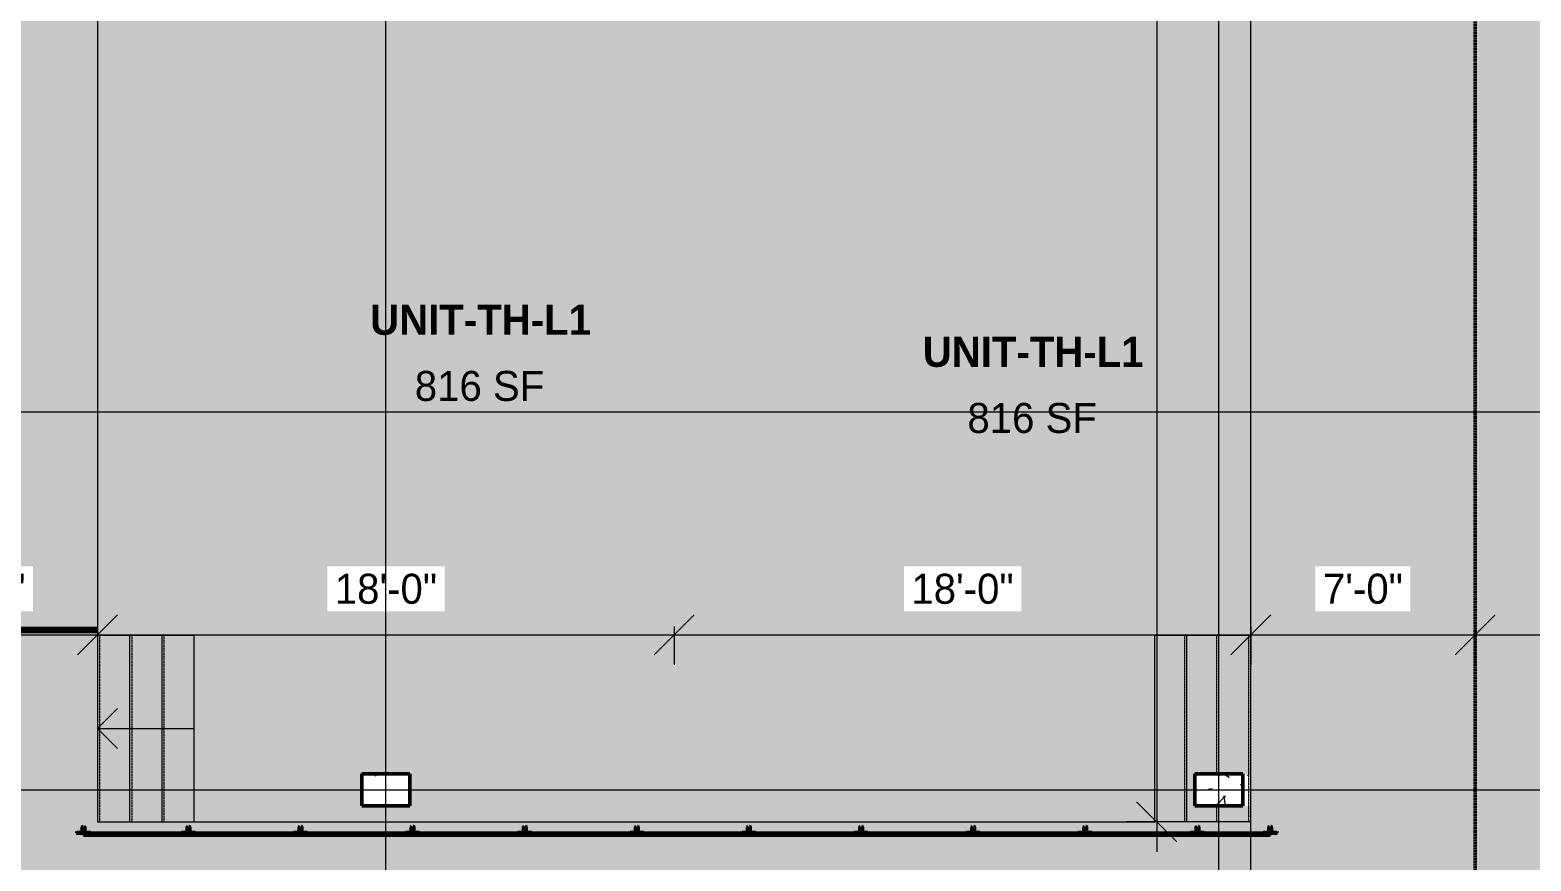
# Model space of a CAD drawing. Header units: inches. Extents: x 8459 to 10849, y 14316 to 16435.
# Drawn here: x 9819 to 10382, y 14665 to 14976 of the extents above; entities that cross this region are included whole.
import ezdxf

# ---------------------------------------------------------------- set-up
doc = ezdxf.new("R2010")
doc.units = ezdxf.units.IN
doc.header["$MEASUREMENT"] = 0
doc.linetypes.add('Grid Line 1_2_', pattern=[0.875, 0.5, -0.125, 0.125, -0.125])
doc.linetypes.add('Overhead 1_16_', pattern=[0.101562, 0.0625, -0.039062])
for name, color, linetype, lineweight in [('A-ANNO-DIMS-1', 211, 'Continuous', 20), ('A-AREA-1', 7, 'Continuous', 140), ('A-AREA-IDEN', 2, 'Continuous', 9), ('A-AREA-PATT-1', 9, 'Continuous', 9), ('A-AREA-PATT-2', 254, 'Continuous', 9), ('A-FLOR', 192, 'Continuous', 13), ('A-FLOR-OVHD', 1, 'Overhead 1_16_', 50), ('A-GLAZ-CURT', 52, 'Continuous', 9), ('A-GLAZ-CURT-1', 52, 'Continuous', 50), ('A-GLAZ-CWMG', 51, 'Continuous', 9), ('A-GLAZ-CWMG-1', 51, 'Continuous', 50), ('G-ANNO-SYMB', 111, 'Continuous', 9), ('S-COLS', 52, 'Continuous', 9), ('S-COLS-1', 52, 'Continuous', 50), ('S-GRID-1', 1, 'Grid Line 1_2_', 9), ('S-STRS', 31, 'Continuous', 9), ('S-STRS-1', 31, 'Overhead 1_16_', 9), ('S-STRS-ANNO', 31, 'Continuous', 9)]:
    doc.layers.add(name, color=color, linetype=linetype, lineweight=lineweight)
doc.styles.add('Century Gothic', font='ufonts.com_century-gothic.ttf', dxfattribs={"height": 11.25})
doc.styles.add('Century Gothic_B', font='GOTHICB.TTF', dxfattribs={"height": 11.25})
doc.dimstyles.new('OD__1__Tol__', dxfattribs={"dimscale": 12, "dimtxt": 11.746893, "dimasz": 1.25, "dimexe": 0.9375, "dimexo": 0.625, "dimgap": 0.9375, "dimtad": 1, "dimdec": 0, "dimzin": 3, "dimdsep": 46, "dimlunit": 4, "dimtxsty": 'Century Gothic', "dimblk1": 'OBLIQUE', "dimblk2": 'OBLIQUE', "dimsah": 1, "dimcen": 0.09, "dimdle": 0.9375, "dimazin": 0, "dimtfac": 1, "dimtdec": 4, "dimtix": 1, "dimtmove": 0, "dimatfit": 3, "dimfxl": 1, "dimtvp": 1, "dimtfill": 1, "dimfrac": 2, "dimtolj": 1, "dimtzin": 0, "dimlwd": 20, "dimlwe": 20, "dimarcsym": 2})

# ---------------------------------------------------------------- blocks, each defined once
blk = doc.blocks.new('Concrete-Rectangular-Column - 12 x 18-V10-FLOOR PLAN - 1ST FLOOR')
at = {"layer": 'S-COLS'}
h = blk.add_hatch(dxfattribs=at)
h.set_pattern_fill('FP_11', color=256, style=0, pattern_type=2)
h.set_pattern_definition([(50, (-9952.615, -14691.856), (34.428697, -3.01202), [3.6, -39.6]), (355, (-9952.615, -14691.856), (-6.6596, 36.10481), [2.88, -31.68]), (100.451, (-9949.746, -14692.107), (27.768763, 33.093104), [3.06, -33.655]), (46.184, (-9952.615, -14682.256), (51.22752, -7.94535), [5.4, -59.4]), (96.636, (-9948.346, -14682.92), (44.86319, 46.75771), [4.589, -50.482]), (351.184, (-9952.615, -14682.256), (44.86417, 46.75745), [4.32, -47.52]), (21, (-9947.815, -14684.656), (28.65176, -19.325734), [3.6, -39.6]), (326, (-9947.815, -14684.656), (11.67934, 34.80662), [2.88, -31.68]), (71.451, (-9945.428, -14686.266), (40.33096, 15.48132), [3.06, -33.655]), (37.5, (-9952.615, -14691.856), (0.583112, 15.978979), [1.584, -29.712, 1.584, -30.576, -31.8]), (37.5, (-9952.615, -14691.856), (0.583112, 15.978979), [-63.456, 1.584, -30.216]), (7.5, (-9952.615, -14691.856), (12.626889, 18.932107), [1.584, -16.752, 1.584, -28.992, -12.12]), (7.5, (-9952.615, -14691.856), (12.626889, 18.932107), [-48.912, 1.584, -10.536]), (327.5, (-9963.319, -14691.856), (25.622992, -1.082799), [1.584, -10.416, 1.584, -35.856, -49.68]), (327.5, (-9963.319, -14691.856), (25.622992, -1.082799), [-49.44, 1.584, -48.096]), (317.5, (-9968.12, -14691.856), (27.99243, 4.80496), [1.584, -14.016, 1.584, -23.28, -35.28]), (317.5, (-9968.12, -14691.856), (27.99243, 4.80496), [-40.464, 1.584, -33.696])])
h.paths.add_polyline_path([(9, -6), (9, 6), (-9, 6), (-9, -6)], flags=0)
at = {"layer": 'S-COLS-1'}
for p, q in [((9, 6), (-9, 6)), ((-9, 6), (-9, -6)), ((9, -6), (9, 6)), ((-9, -6), (9, -6))]:
    blk.add_line(p, q, dxfattribs=at)
blk = doc.blocks.new('Concrete-Rectangular-Column - 12 x 18-V24-FLOOR PLAN - 1ST FLOOR')
at = {"layer": 'S-COLS'}
h = blk.add_hatch(dxfattribs=at)
h.set_pattern_fill('FP_25', color=256, style=0, pattern_type=2)
h.set_pattern_definition([(50, (-10264.615, -14691.856), (34.428697, -3.01202), [3.6, -39.6]), (355, (-10264.615, -14691.856), (-6.6596, 36.10481), [2.88, -31.68]), (100.451, (-10261.746, -14692.107), (27.768763, 33.093104), [3.06, -33.655]), (46.184, (-10264.615, -14682.256), (51.22752, -7.94535), [5.4, -59.4]), (96.636, (-10260.346, -14682.92), (44.86319, 46.75771), [4.589, -50.482]), (351.184, (-10264.615, -14682.256), (44.86417, 46.75745), [4.32, -47.52]), (21, (-10259.815, -14684.656), (28.65176, -19.325734), [3.6, -39.6]), (326, (-10259.815, -14684.656), (11.67934, 34.80662), [2.88, -31.68]), (71.451, (-10257.428, -14686.266), (40.33096, 15.48132), [3.06, -33.655]), (37.5, (-10264.615, -14691.856), (0.583112, 15.978979), [1.584, -29.712, 1.584, -30.576, -31.8]), (37.5, (-10264.615, -14691.856), (0.583112, 15.978979), [-63.456, 1.584, -30.216]), (7.5, (-10264.615, -14691.856), (12.626889, 18.932107), [1.584, -16.752, 1.584, -28.992, -12.12]), (7.5, (-10264.615, -14691.856), (12.626889, 18.932107), [-48.912, 1.584, -10.536]), (327.5, (-10275.319, -14691.856), (25.622992, -1.082799), [1.584, -10.416, 1.584, -35.856, -49.68]), (327.5, (-10275.319, -14691.856), (25.622992, -1.082799), [-49.44, 1.584, -48.096]), (317.5, (-10280.12, -14691.856), (27.99243, 4.80496), [1.584, -14.016, 1.584, -23.28, -35.28]), (317.5, (-10280.12, -14691.856), (27.99243, 4.80496), [-40.464, 1.584, -33.696])])
h.paths.add_polyline_path([(-9, -6), (9, -6), (9, 6), (-9, 6), (-9, -1.31)], flags=0)
at = {"layer": 'S-COLS-1'}
for p, q in [((9, 6), (-9, 6)), ((-9, 6), (-9, -6)), ((9, -6), (9, 6)), ((-9, -6), (9, -6))]:
    blk.add_line(p, q, dxfattribs=at)
blk = doc.blocks.new('Rectangular Mullion - Vertical Post-960561-FLOOR PLAN - 1ST FLOOR')
at = {"layer": 'A-GLAZ-CWMG'}
blk.add_hatch(color=256, dxfattribs=at).paths.add_polyline_path([(-5.5, -0.75), (-5.43, -0.93), (-5.25, -1), (-3.5, -1), (-3.32, -1.07), (-3.25, -1.25), (-3.25, -3), (-3.18, -3.18), (-3, -3.25), (-3, -0.9), (-2.5, -0.9), (-2.5, -3.25), (-2.32, -3.18), (-2.25, -3), (-2.25, -1.25), (-2.18, -1.07), (-2, -1), (-0.25, -1), (-0.06, -0.9), (0, -0.75), (-2.75, -0.75)], flags=0)
at = {"layer": 'A-GLAZ-CWMG-1'}
for p, q in [((0, -0.75), (-5.5, -0.75)), ((-5.25, -1), (-3.5, -1)), ((-3.25, -1.25), (-3.25, -3)), ((-3, -3.25), (-3, -0.9)), ((-3, -0.9), (-2.5, -0.9)), ((-2.5, -0.9), (-2.5, -3.25)), ((-2.25, -3), (-2.25, -1.25)), ((-2, -1), (-0.25, -1))]:
    blk.add_line(p, q, dxfattribs=at)
for centre, start, end in [((-5.25, -0.75), 180, 270), ((-3.5, -1.25), 0, 90), ((-3, -3), 180, 270), ((-2.5, -3), 270, 0), ((-2, -1.25), 90, 180), ((-0.25, -0.75), 270, 360)]:
    blk.add_arc(centre, 0.25, start, end, dxfattribs=at)
blk = doc.blocks.new('Horizontal_Siding - Horizontal_Siding-960562-FLOOR PLAN - 1ST FLOOR')
at = {"layer": 'A-GLAZ-CURT'}
blk.add_hatch(color=256, dxfattribs=at).paths.add_polyline_path([(-2.38, 0), (19.63, 0), (19.63, 0.75), (-19.63, 0.75), (-19.63, 0), (-14.38, 0)], flags=0)
at = {"layer": 'A-GLAZ-CURT-1'}
for p, q in [((19.63, 0.75), (-19.63, 0.75)), ((-19.63, 0.75), (-19.63, 0)), ((-19.63, 0), (19.63, 0)), ((19.63, 0), (19.63, 0.75))]:
    blk.add_line(p, q, dxfattribs=at)
blk = doc.blocks.new('Horizontal_Siding - Horizontal_Siding-960543-FLOOR PLAN - 1ST FLOOR')
at = {"layer": 'A-GLAZ-CURT'}
blk.add_hatch(color=256, dxfattribs=at).paths.add_polyline_path([(-19, 0), (21, 0), (21, 0.75), (-21, 0.75), (-21, 0)], flags=0)
at = {"layer": 'A-GLAZ-CURT-1'}
for p, q in [((21, 0.75), (-21, 0.75)), ((-21, 0.75), (-21, 0)), ((-21, 0), (21, 0)), ((21, 0), (21, 0.75))]:
    blk.add_line(p, q, dxfattribs=at)
blk = doc.blocks.new('Horizontal_Siding - Horizontal_Siding-960563-FLOOR PLAN - 1ST FLOOR')
at = {"layer": 'A-GLAZ-CURT'}
blk.add_hatch(color=256, dxfattribs=at).paths.add_polyline_path([(6.37, 0), (13.62, 0), (13.62, 0.75), (-13.62, 0.75), (-13.62, 0), (-5.63, 0)], flags=0)
at = {"layer": 'A-GLAZ-CURT-1'}
for p, q in [((13.62, 0.75), (-13.62, 0.75)), ((-13.62, 0.75), (-13.62, 0)), ((-13.62, 0), (13.62, 0)), ((13.62, 0), (13.62, 0.75))]:
    blk.add_line(p, q, dxfattribs=at)
blk = doc.blocks.new('Rectangular Mullion - Vertical Post-960564-FLOOR PLAN - 1ST FLOOR')
at = {"layer": 'A-GLAZ-CWMG'}
blk.add_hatch(color=256, dxfattribs=at).paths.add_polyline_path([(-5.5, -0.75), (0, -0.75), (-0.07, -0.93), (-0.25, -1), (-2, -1), (-2.18, -1.07), (-2.25, -1.25), (-2.25, -3), (-2.32, -3.18), (-2.5, -3.25), (-2.5, -0.9), (-3, -0.9), (-3, -3.25), (-3.18, -3.18), (-3.25, -3), (-3.25, -1.25), (-3.32, -1.07), (-3.5, -1), (-5.25, -1), (-5.44, -0.9)], flags=0)
at = {"layer": 'A-GLAZ-CWMG-1'}
for p, q in [((-5.5, -0.75), (0, -0.75)), ((-3.5, -1), (-5.25, -1)), ((-3.25, -3), (-3.25, -1.25)), ((-2.5, -0.9), (-3, -0.9)), ((-3, -0.9), (-3, -3.25)), ((-2.5, -3.25), (-2.5, -0.9)), ((-2.25, -1.25), (-2.25, -3)), ((-0.25, -1), (-2, -1))]:
    blk.add_line(p, q, dxfattribs=at)
for centre, start, end in [((-5.25, -0.75), 180, 270), ((-3.5, -1.25), 0, 90), ((-3, -3), 180, 270), ((-2.5, -3), 270, 0), ((-2, -1.25), 90, 180), ((-0.25, -0.75), 270, 360)]:
    blk.add_arc(centre, 0.25, start, end, dxfattribs=at)
blk = doc.blocks.new('Rectangular Mullion - Vertical Post-960559-FLOOR PLAN - 1ST FLOOR')
at = {"layer": 'A-GLAZ-CWMG'}
blk.add_hatch(color=256, dxfattribs=at).paths.add_polyline_path([(2.75, -0.75), (2.68, -0.93), (2.5, -1), (0.75, -1), (0.57, -1.07), (0.5, -1.25), (0.5, -3), (0.43, -3.18), (0.25, -3.25), (0.25, -0.9), (-0.25, -0.9), (-0.25, -3.25), (-0.43, -3.18), (-0.5, -3), (-0.5, -1.25), (-0.57, -1.07), (-0.75, -1), (-2.5, -1), (-2.69, -0.9), (-2.75, -0.75), (0, -0.75)], flags=0)
at = {"layer": 'A-GLAZ-CWMG-1'}
for p, q in [((-2.75, -0.75), (2.75, -0.75)), ((-0.75, -1), (-2.5, -1)), ((-0.5, -3), (-0.5, -1.25)), ((0.25, -0.9), (-0.25, -0.9)), ((-0.25, -0.9), (-0.25, -3.25)), ((0.25, -3.25), (0.25, -0.9)), ((0.5, -1.25), (0.5, -3)), ((2.5, -1), (0.75, -1))]:
    blk.add_line(p, q, dxfattribs=at)
for centre, start, end in [((-2.5, -0.75), 180, 270), ((-0.75, -1.25), 0, 90), ((-0.25, -3), 180, 270), ((0.25, -3), 270, 0), ((0.75, -1.25), 90, 180), ((2.5, -0.75), 270, 360)]:
    blk.add_arc(centre, 0.25, start, end, dxfattribs=at)
blk = doc.blocks.new('_Oblique')
at = {"color": 0, "linetype": 'ByBlock', "lineweight": -2}
blk.add_line((-0.5, -0.5), (0.5, 0.5), dxfattribs=at)
blk = doc.blocks.new('DIMBLOCK4-FLOOR PLAN - 1ST FLOOR')
at = {"layer": 'A-ANNO-DIMS-1', "color": 0, "lineweight": 20, "transparency": 16777216}
for p, q in [((10241.36, 15459.11), (10241.36, 14668.61)), ((10244.47, 15447.86), (10230.11, 15447.86)), ((10244.47, 14679.86), (10230.11, 14679.86))]:
    blk.add_line(p, q, dxfattribs=at)
at = {"layer": 'Defpoints', "color": 0, "transparency": 16777216}
for p in [(10251.97, 15447.86), (10241.36, 14679.86), (10251.97, 14679.86)]:
    blk.add_point(p, dxfattribs=at)
at = {"layer": 'A-ANNO-DIMS-1', "color": 0, "lineweight": 20, "transparency": 16777216, "xscale": 15, "yscale": 15, "zscale": 15}
for p, rotation in [((10241.36, 15447.86), 90), ((10241.36, 14679.86), 270)]:
    blk.add_blockref('_Oblique', p, dxfattribs=dict(at, rotation=rotation))
at = {"layer": 'A-ANNO-DIMS-1', "color": 0, "transparency": 16777216, "insert": (10224.2, 15063.86), "char_height": 11.25, "attachment_point": 5, "rotation": 90, "style": 'Century Gothic', "bg_fill": 3, "box_fill_scale": 1.25, "bg_fill_color": 256, "bg_fill_true_color": 13158600, "bg_fill_transparency": 0}
blk.add_mtext('\\A1;64\'-0"', dxfattribs=at)
blk = doc.blocks.new('DIMBLOCK16-FLOOR PLAN - 1ST FLOOR')
at = {"layer": 'A-ANNO-DIMS-1', "color": 0, "lineweight": 20, "transparency": 16777216}
for p, q in [((9760.62, 14963.36), (9760.62, 14738.71)), ((9749.37, 14749.96), (9855.87, 14749.96)), ((9844.62, 14753.07), (9844.62, 14738.71))]:
    blk.add_line(p, q, dxfattribs=at)
at = {"layer": 'Defpoints', "color": 0, "transparency": 16777216}
for p in [(9760.62, 14970.86), (9844.62, 14760.57), (9844.62, 14749.96)]:
    blk.add_point(p, dxfattribs=at)
at = {"layer": 'A-ANNO-DIMS-1', "color": 0, "lineweight": 20, "transparency": 16777216, "xscale": 15, "yscale": 15, "zscale": 15, "rotation": 180}
blk.add_blockref('_Oblique', (9760.62, 14749.96), dxfattribs=at)
at = {"layer": 'A-ANNO-DIMS-1', "color": 0, "lineweight": 20, "transparency": 16777216, "xscale": 15, "yscale": 15, "zscale": 15}
blk.add_blockref('_Oblique', (9844.62, 14749.96), dxfattribs=at)
at = {"layer": 'A-ANNO-DIMS-1', "color": 0, "transparency": 16777216, "insert": (9802.62, 14767.12), "char_height": 11.25, "attachment_point": 5, "style": 'Century Gothic', "bg_fill": 3, "box_fill_scale": 1.25, "bg_fill_color": 256, "bg_fill_true_color": 13158600, "bg_fill_transparency": 0}
blk.add_mtext('\\A1;7\'-0"', dxfattribs=at)
blk = doc.blocks.new('DIMBLOCK17-FLOOR PLAN - 1ST FLOOR')
at = {"layer": 'A-ANNO-DIMS-1', "color": 0, "lineweight": 20, "transparency": 16777216}
for p, q in [((9833.37, 14749.96), (10071.87, 14749.96)), ((9844.62, 14753.07), (9844.62, 14738.71)), ((10060.62, 14753.07), (10060.62, 14738.71))]:
    blk.add_line(p, q, dxfattribs=at)
at = {"layer": 'Defpoints', "color": 0, "transparency": 16777216}
for p in [(9844.62, 14760.57), (10060.62, 14760.57), (10060.62, 14749.96)]:
    blk.add_point(p, dxfattribs=at)
at = {"layer": 'A-ANNO-DIMS-1', "color": 0, "lineweight": 20, "transparency": 16777216, "xscale": 15, "yscale": 15, "zscale": 15, "rotation": 180}
blk.add_blockref('_Oblique', (9844.62, 14749.96), dxfattribs=at)
at = {"layer": 'A-ANNO-DIMS-1', "color": 0, "lineweight": 20, "transparency": 16777216, "xscale": 15, "yscale": 15, "zscale": 15}
blk.add_blockref('_Oblique', (10060.62, 14749.96), dxfattribs=at)
at = {"layer": 'A-ANNO-DIMS-1', "color": 0, "transparency": 16777216, "insert": (9952.62, 14767.12), "char_height": 11.25, "attachment_point": 5, "style": 'Century Gothic', "bg_fill": 3, "box_fill_scale": 1.25, "bg_fill_color": 256, "bg_fill_true_color": 13158600, "bg_fill_transparency": 0}
blk.add_mtext('\\A1;18\'-0"', dxfattribs=at)
blk = doc.blocks.new('DIMBLOCK18-FLOOR PLAN - 1ST FLOOR')
at = {"layer": 'A-ANNO-DIMS-1', "color": 0, "lineweight": 20, "transparency": 16777216}
for p, q in [((10049.37, 14749.96), (10287.87, 14749.96)), ((10060.62, 14753.07), (10060.62, 14738.71)), ((10276.62, 14753.07), (10276.62, 14738.71))]:
    blk.add_line(p, q, dxfattribs=at)
at = {"layer": 'Defpoints', "color": 0, "transparency": 16777216}
for p in [(10060.62, 14760.57), (10276.62, 14760.57), (10276.62, 14749.96)]:
    blk.add_point(p, dxfattribs=at)
at = {"layer": 'A-ANNO-DIMS-1', "color": 0, "lineweight": 20, "transparency": 16777216, "xscale": 15, "yscale": 15, "zscale": 15, "rotation": 180}
blk.add_blockref('_Oblique', (10060.62, 14749.96), dxfattribs=at)
at = {"layer": 'A-ANNO-DIMS-1', "color": 0, "lineweight": 20, "transparency": 16777216, "xscale": 15, "yscale": 15, "zscale": 15}
blk.add_blockref('_Oblique', (10276.62, 14749.96), dxfattribs=at)
at = {"layer": 'A-ANNO-DIMS-1', "color": 0, "transparency": 16777216, "insert": (10168.62, 14767.12), "char_height": 11.25, "attachment_point": 5, "style": 'Century Gothic', "bg_fill": 3, "box_fill_scale": 1.25, "bg_fill_color": 256, "bg_fill_true_color": 13158600, "bg_fill_transparency": 0}
blk.add_mtext('\\A1;18\'-0"', dxfattribs=at)
blk = doc.blocks.new('DIMBLOCK19-FLOOR PLAN - 1ST FLOOR')
at = {"layer": 'A-ANNO-DIMS-1', "color": 0, "lineweight": 20, "transparency": 16777216}
for p, q in [((10265.37, 14749.96), (10371.87, 14749.96)), ((10276.62, 14753.07), (10276.62, 14738.71)), ((10360.62, 14753.07), (10360.62, 14738.71))]:
    blk.add_line(p, q, dxfattribs=at)
at = {"layer": 'Defpoints', "color": 0, "transparency": 16777216}
for p in [(10276.62, 14760.57), (10360.62, 14760.57), (10360.62, 14749.96)]:
    blk.add_point(p, dxfattribs=at)
at = {"layer": 'A-ANNO-DIMS-1', "color": 0, "lineweight": 20, "transparency": 16777216, "xscale": 15, "yscale": 15, "zscale": 15, "rotation": 180}
blk.add_blockref('_Oblique', (10276.62, 14749.96), dxfattribs=at)
at = {"layer": 'A-ANNO-DIMS-1', "color": 0, "lineweight": 20, "transparency": 16777216, "xscale": 15, "yscale": 15, "zscale": 15}
blk.add_blockref('_Oblique', (10360.62, 14749.96), dxfattribs=at)
at = {"layer": 'A-ANNO-DIMS-1', "color": 0, "transparency": 16777216, "insert": (10318.62, 14767.12), "char_height": 11.25, "attachment_point": 5, "style": 'Century Gothic', "bg_fill": 3, "box_fill_scale": 1.25, "bg_fill_color": 256, "bg_fill_true_color": 13158600, "bg_fill_transparency": 0}
blk.add_mtext('\\A1;7\'-0"', dxfattribs=at)
blk = doc.blocks.new('DIMBLOCK20-FLOOR PLAN - 1ST FLOOR')
at = {"layer": 'A-ANNO-DIMS-1', "color": 0, "lineweight": 20, "transparency": 16777216}
for p, q in [((10349.37, 14749.96), (10491.87, 14749.96)), ((10360.62, 14753.07), (10360.62, 14738.71)), ((10480.62, 14753.07), (10480.62, 14738.71))]:
    blk.add_line(p, q, dxfattribs=at)
at = {"layer": 'Defpoints', "color": 0, "transparency": 16777216}
for p in [(10360.62, 14760.57), (10480.62, 14760.57), (10480.62, 14749.96)]:
    blk.add_point(p, dxfattribs=at)
at = {"layer": 'A-ANNO-DIMS-1', "color": 0, "lineweight": 20, "transparency": 16777216, "xscale": 15, "yscale": 15, "zscale": 15, "rotation": 180}
blk.add_blockref('_Oblique', (10360.62, 14749.96), dxfattribs=at)
at = {"layer": 'A-ANNO-DIMS-1', "color": 0, "lineweight": 20, "transparency": 16777216, "xscale": 15, "yscale": 15, "zscale": 15}
blk.add_blockref('_Oblique', (10480.62, 14749.96), dxfattribs=at)
at = {"layer": 'A-ANNO-DIMS-1', "color": 0, "transparency": 16777216, "insert": (10420.62, 14767.12), "char_height": 11.25, "attachment_point": 5, "style": 'Century Gothic', "bg_fill": 3, "box_fill_scale": 1.25, "bg_fill_color": 256, "bg_fill_true_color": 13158600, "bg_fill_transparency": 0}
blk.add_mtext('\\A1;10\'-0"', dxfattribs=at)

msp = doc.modelspace()

# ---------------------------------------------------------------- hatches: boundary and pattern name
at = {"layer": 'A-AREA-PATT-1'}
h = msp.add_hatch(color=256, dxfattribs=at)
h.paths.add_polyline_path([(9751.62, 14751.86), (9844.62, 14751.86), (9844.62, 15225.86), (10102.62, 15225.86), (10102.62, 15447.86), (9760.62, 15447.86), (9760.62, 15309.86), (9769.62, 15309.86), (9769.62, 15297.86), (9760.62, 15297.86), (9760.62, 15021.86), (9769.62, 15021.86), (9769.62, 15009.86), (9760.62, 15009.86), (9760.62, 14970.86), (9520.62, 14970.86), (9520.62, 14751.86), (9630.92, 14751.86)], flags=0)
h.paths.add_polyline_path([(9943.62, 15297.86), (9943.62, 15309.86), (9961.62, 15309.86), (9961.62, 15297.86)], flags=0)
h.paths.add_polyline_path([(9838.43, 15321.17), (9838.43, 15433.54), (9938.81, 15433.54), (9938.81, 15321.17), (9842.25, 15321.17)], flags=0)
at = {"layer": 'A-AREA-PATT-2'}
h = msp.add_hatch(color=256, dxfattribs=at)
h.paths.add_polyline_path([(9898.41, 14679.86), (10060.62, 14679.86), (10060.62, 15225.86), (9844.62, 15225.86), (9844.62, 14679.86), (9880.62, 14679.86)], flags=0)
h.paths.add_polyline_path([(9943.62, 14685.86), (9943.62, 14697.86), (9961.62, 14697.86), (9961.62, 14685.86)], flags=0)
h.paths.add_polyline_path([(9961.62, 15009.86), (9943.62, 15009.86), (9943.62, 15021.86), (9961.62, 15021.86)], flags=0)
msp.add_hatch(color=256, dxfattribs=at).paths.add_polyline_path([(10232.77, 14679.86), (10276.62, 14679.86), (10276.62, 14685.86), (10255.62, 14685.86), (10255.62, 14697.86), (10276.62, 14697.86), (10276.62, 15009.86), (10255.62, 15009.86), (10255.62, 15021.86), (10276.62, 15021.86), (10276.62, 15225.86), (10060.62, 15225.86), (10060.62, 14679.86), (10165.9, 14679.86)], flags=0)
at = {"layer": 'A-FLOR'}
h = msp.add_hatch(color=256, dxfattribs=at)
h.paths.add_polyline_path([(8848.62, 14607.86), (10408.62, 14607.86), (10408.62, 15029.85), (10480.62, 15191.69), (10480.62, 15951.86), (10386.12, 15951.86), (10386.12, 16167.86), (10480.62, 16167.86), (10480.62, 16191.86), (8776.62, 16191.86), (8776.62, 15951.86), (8777.71, 15951.86), (8777.71, 15951.11), (8778.52, 15951.11), (8778.52, 15951.86), (8782.77, 15951.86), (8782.77, 15951.11), (8783.59, 15951.11), (8783.59, 15951.86), (8787.84, 15951.86), (8787.84, 15951.11), (8788.66, 15951.11), (8788.66, 15951.86), (8792.91, 15951.86), (8792.91, 15951.11), (8793.73, 15951.11), (8793.73, 15951.86), (8797.98, 15951.86), (8797.98, 15951.11), (8798.8, 15951.11), (8798.8, 15951.86), (8803.05, 15951.86), (8803.05, 15951.11), (8803.87, 15951.11), (8803.87, 15951.86), (8808.12, 15951.86), (8808.12, 15951.11), (8808.94, 15951.11), (8808.94, 15951.86), (8813.19, 15951.86), (8813.19, 15951.11), (8814.01, 15951.11), (8814.01, 15951.86), (8818.26, 15951.86), (8818.26, 15951.11), (8819.08, 15951.11), (8819.08, 15951.86), (8823.33, 15951.86), (8823.33, 15951.11), (8824.15, 15951.11), (8824.15, 15951.86), (8828.4, 15951.86), (8828.45, 15951.11), (8829.21, 15951.11), (8829.21, 15951.86), (8833.46, 15951.86), (8833.46, 15951.11), (8834.28, 15951.11), (8834.28, 15951.86), (8838.53, 15951.86), (8838.53, 15951.11), (8839.35, 15951.11), (8839.35, 15951.86), (8843.6, 15951.86), (8843.6, 15951.11), (8844.42, 15951.11), (8844.42, 15951.86), (8848.62, 15951.86), (8848.62, 15955.96), (8849.37, 15955.96), (8849.37, 15956.69), (8848.62, 15956.69), (8848.62, 15960.94), (8849.37, 15960.94), (8849.37, 15961.66), (8848.62, 15961.66), (8848.62, 15965.91), (8849.37, 15965.91), (8849.37, 15966.64), (8848.62, 15966.64), (8848.62, 15970.89), (8849.37, 15970.89), (8849.37, 15971.62), (8848.62, 15971.62), (8848.62, 15975.87), (8849.37, 15975.87), (8849.37, 15976.59), (8848.62, 15976.59), (8848.62, 15980.84), (8849.37, 15980.84), (8849.37, 15981.57), (8848.62, 15981.57), (8848.62, 15985.82), (8849.37, 15985.82), (8849.37, 15986.55), (8848.62, 15986.55), (8848.62, 15990.8), (8849.37, 15990.8), (8849.37, 15991.53), (8848.62, 15991.53), (8848.62, 15995.78), (8849.37, 15995.78), (8849.37, 15996.5), (8848.62, 15996.5), (8848.62, 16000.75), (8849.37, 16000.75), (8849.37, 16001.48), (8848.62, 16001.48), (8848.62, 16005.73), (8849.37, 16005.73), (8849.37, 16006.46), (8848.62, 16006.46), (8848.62, 16010.71), (8849.37, 16010.71), (8849.37, 16011.44), (8848.62, 16011.44), (8848.62, 16015.69), (8849.37, 16015.69), (8849.37, 16016.41), (8848.62, 16016.41), (8848.62, 16020.66), (8849.37, 16020.66), (8849.37, 16021.39), (8848.62, 16021.39), (8848.62, 16025.64), (8849.37, 16025.64), (8849.37, 16026.37), (8848.62, 16026.37), (8848.62, 16030.62), (8849.37, 16030.62), (8849.37, 16031.34), (8848.62, 16031.34), (8848.62, 16035.59), (8849.37, 16035.59), (8849.37, 16036.32), (8848.62, 16036.32), (8848.62, 16040.57), (8849.37, 16040.57), (8849.37, 16041.3), (8848.62, 16041.3), (8848.62, 16045.55), (8849.37, 16045.55), (8849.37, 16046.28), (8848.62, 16046.28), (8848.62, 16050.53), (8849.37, 16050.53), (8849.37, 16051.25), (8848.62, 16051.25), (8848.62, 16055.5), (8849.37, 16055.5), (8849.37, 16056.23), (8848.62, 16056.23), (8848.62, 16060.48), (8849.37, 16060.48), (8849.37, 16061.21), (8848.62, 16061.21), (8848.62, 16065.46), (8849.37, 16065.46), (8849.37, 16066.19), (8848.62, 16066.19), (8848.62, 16070.44), (8849.37, 16070.44), (8849.37, 16071.16), (8848.62, 16071.16), (8848.62, 16075.41), (8849.37, 16075.41), (8849.37, 16076.14), (8848.62, 16076.14), (8848.62, 16080.39), (8849.37, 16080.39), (8849.37, 16081.12), (8848.62, 16081.12), (8848.62, 16085.37), (8849.37, 16085.37), (8849.37, 16086.09), (8848.62, 16086.09), (8848.62, 16090.34), (8849.37, 16090.34), (8849.37, 16091.07), (8848.62, 16091.07), (8848.62, 16095.32), (8849.37, 16095.32), (8849.37, 16096.05), (8848.62, 16096.05), (8848.62, 16100.3), (8849.37, 16100.3), (8849.37, 16101.03), (8848.62, 16101.03), (8848.62, 16105.28), (8849.37, 16105.28), (8849.37, 16106), (8848.62, 16106), (8848.62, 16110.25), (8849.37, 16110.25), (8849.37, 16110.98), (8848.62, 16110.98), (8848.62, 16115.23), (8849.37, 16115.23), (8849.37, 16115.96), (8848.62, 16115.96), (8848.62, 16120.21), (8849.37, 16120.21), (8849.37, 16120.94), (8848.62, 16120.94), (8848.62, 16125.19), (8849.37, 16125.19), (8849.37, 16125.91), (8848.62, 16125.91), (8848.62, 16130.16), (8849.37, 16130.16), (8849.37, 16130.89), (8848.62, 16130.89), (8848.62, 16135.14), (8849.37, 16135.14), (8849.37, 16135.87), (8848.62, 16135.87), (8848.62, 16140.12), (8849.37, 16140.12), (8849.37, 16140.84), (8848.62, 16140.84), (8848.62, 16145.09), (8849.37, 16145.09), (8849.37, 16145.82), (8848.62, 16145.82), (8848.62, 16150.07), (8849.37, 16150.07), (8849.37, 16150.8), (8848.62, 16150.8), (8848.62, 16155.05), (8849.37, 16155.05), (8849.37, 16155.78), (8848.62, 16155.78), (8848.62, 16160.03), (8849.37, 16160.03), (8849.37, 16160.75), (8848.62, 16160.75), (8848.62, 16167.86), (8852.87, 16167.86), (8852.87, 16163.61), (8851.37, 16163.61), (8851.37, 15951.86), (8854.62, 15951.86), (8854.62, 15947.61), (8850.37, 15947.61), (8850.37, 15949.11), (8776.62, 15949.11), (8776.62, 15094.62), (8848.62, 14896.82), (8848.62, 14679.86)], flags=0)
h.paths.add_polyline_path([(10264.62, 14674.86), (9839.37, 14674.86), (9839.37, 14675.61), (9836.62, 14675.61), (9836.69, 14675.78), (9836.87, 14675.86), (9838.62, 14675.86), (9838.79, 14675.93), (9838.87, 14676.11), (9838.87, 14677.86), (9838.94, 14678.03), (9839.12, 14678.11), (9839.12, 14675.76), (9839.62, 14675.76), (9839.62, 14678.11), (9839.79, 14678.03), (9839.87, 14677.86), (9839.87, 14676.11), (9839.94, 14675.93), (9840.12, 14675.86), (9841.87, 14675.86), (9842.05, 14675.76), (9842.12, 14675.61), (9875.87, 14675.61), (9875.94, 14675.78), (9876.12, 14675.86), (9877.87, 14675.86), (9878.04, 14675.93), (9878.12, 14676.11), (9878.12, 14677.86), (9878.19, 14678.03), (9878.37, 14678.11), (9878.37, 14675.76), (9878.87, 14675.76), (9878.87, 14678.11), (9879.04, 14678.03), (9879.12, 14677.86), (9879.12, 14676.11), (9879.19, 14675.93), (9879.37, 14675.86), (9881.12, 14675.86), (9881.3, 14675.76), (9881.37, 14675.61), (9917.87, 14675.61), (9917.94, 14675.78), (9918.12, 14675.86), (9919.87, 14675.86), (9920.04, 14675.93), (9920.12, 14676.11), (9920.12, 14677.86), (9920.19, 14678.03), (9920.37, 14678.11), (9920.37, 14675.76), (9920.87, 14675.76), (9920.87, 14678.11), (9921.04, 14678.03), (9921.12, 14677.86), (9921.12, 14676.11), (9921.19, 14675.93), (9921.37, 14675.86), (9923.12, 14675.86), (9923.3, 14675.76), (9923.37, 14675.61), (9959.87, 14675.61), (9959.94, 14675.78), (9960.12, 14675.86), (9961.87, 14675.86), (9962.04, 14675.93), (9962.12, 14676.11), (9962.12, 14677.86), (9962.19, 14678.03), (9962.37, 14678.11), (9962.37, 14675.76), (9962.87, 14675.76), (9962.87, 14678.11), (9963.04, 14678.03), (9963.12, 14677.86), (9963.12, 14676.11), (9963.19, 14675.93), (9963.37, 14675.86), (9965.12, 14675.86), (9965.3, 14675.76), (9965.37, 14675.61), (10001.87, 14675.61), (10001.94, 14675.78), (10002.12, 14675.86), (10003.87, 14675.86), (10004.04, 14675.93), (10004.12, 14676.11), (10004.12, 14677.86), (10004.19, 14678.03), (10004.37, 14678.11), (10004.37, 14675.76), (10004.87, 14675.76), (10004.87, 14678.11), (10005.04, 14678.03), (10005.12, 14677.86), (10005.12, 14676.11), (10005.19, 14675.93), (10005.37, 14675.86), (10007.12, 14675.86), (10007.3, 14675.76), (10007.37, 14675.61), (10043.87, 14675.61), (10043.94, 14675.78), (10044.12, 14675.86), (10045.87, 14675.86), (10046.04, 14675.93), (10046.12, 14676.11), (10046.12, 14677.86), (10046.19, 14678.03), (10046.37, 14678.11), (10046.37, 14675.76), (10046.87, 14675.76), (10046.87, 14678.11), (10047.04, 14678.03), (10047.12, 14677.86), (10047.12, 14676.11), (10047.19, 14675.93), (10047.37, 14675.86), (10049.12, 14675.86), (10049.3, 14675.76), (10049.37, 14675.61), (10085.87, 14675.61), (10085.94, 14675.78), (10086.12, 14675.86), (10087.87, 14675.86), (10088.04, 14675.93), (10088.12, 14676.11), (10088.12, 14677.86), (10088.19, 14678.03), (10088.37, 14678.11), (10088.37, 14675.76), (10088.87, 14675.76), (10088.87, 14678.11), (10089.04, 14678.03), (10089.12, 14677.86), (10089.12, 14676.11), (10089.19, 14675.93), (10089.37, 14675.86), (10091.12, 14675.86), (10091.3, 14675.76), (10091.37, 14675.61), (10127.87, 14675.61), (10127.94, 14675.78), (10128.12, 14675.86), (10129.87, 14675.86), (10130.04, 14675.93), (10130.12, 14676.11), (10130.12, 14677.86), (10130.19, 14678.03), (10130.37, 14678.11), (10130.37, 14675.76), (10130.87, 14675.76), (10130.87, 14678.11), (10131.04, 14678.03), (10131.12, 14677.86), (10131.12, 14676.11), (10131.19, 14675.93), (10131.37, 14675.86), (10133.12, 14675.86), (10133.3, 14675.76), (10133.37, 14675.61), (10169.87, 14675.61), (10169.94, 14675.78), (10170.12, 14675.86), (10171.87, 14675.86), (10172.04, 14675.93), (10172.12, 14676.11), (10172.12, 14677.86), (10172.19, 14678.03), (10172.37, 14678.11), (10172.37, 14675.76), (10172.87, 14675.76), (10172.87, 14678.11), (10173.04, 14678.03), (10173.12, 14677.86), (10173.12, 14676.11), (10173.19, 14675.93), (10173.37, 14675.86), (10175.12, 14675.86), (10175.3, 14675.76), (10175.37, 14675.61), (10211.87, 14675.61), (10211.94, 14675.78), (10212.12, 14675.86), (10213.87, 14675.86), (10214.04, 14675.93), (10214.12, 14676.11), (10214.12, 14677.86), (10214.19, 14678.03), (10214.37, 14678.11), (10214.37, 14675.76), (10214.87, 14675.76), (10214.87, 14678.11), (10215.04, 14678.03), (10215.12, 14677.86), (10215.12, 14676.11), (10215.19, 14675.93), (10215.37, 14675.86), (10217.12, 14675.86), (10217.3, 14675.76), (10217.37, 14675.61), (10253.87, 14675.61), (10253.94, 14675.78), (10254.12, 14675.86), (10255.87, 14675.86), (10256.04, 14675.93), (10256.12, 14676.11), (10256.12, 14677.86), (10256.19, 14678.03), (10256.37, 14678.11), (10256.37, 14675.76), (10256.87, 14675.76), (10256.87, 14678.11), (10257.04, 14678.03), (10257.12, 14677.86), (10257.12, 14676.11), (10257.19, 14675.93), (10257.37, 14675.86), (10259.12, 14675.86), (10259.3, 14675.76), (10259.37, 14675.61), (10281.12, 14675.61), (10281.19, 14675.78), (10281.37, 14675.86), (10283.12, 14675.86), (10283.29, 14675.93), (10283.37, 14676.11), (10283.37, 14677.86), (10283.44, 14678.03), (10283.62, 14678.11), (10283.62, 14675.76), (10284.12, 14675.76), (10284.12, 14678.11), (10284.29, 14678.03), (10284.37, 14677.86), (10284.37, 14676.11), (10284.44, 14675.93), (10284.62, 14675.86), (10286.37, 14675.86), (10286.55, 14675.76), (10286.62, 14675.61), (10283.87, 14675.61), (10283.87, 14674.86), (10276.62, 14674.86)], flags=0)
h.paths.add_polyline_path([(10060.62, 14679.86), (9844.62, 14679.86), (9844.62, 14751.86), (9520.62, 14751.86), (9520.62, 14697.86), (9529.62, 14697.86), (9529.62, 14685.86), (9511.62, 14685.86), (9511.62, 14684.86), (9520.62, 14684.86), (9520.62, 14679.86), (8980.62, 14679.86), (8980.62, 14947.86), (8896.62, 15178.62), (8896.62, 15627.86), (8896.84, 15631.89), (8897.52, 15635.87), (8898.64, 15639.75), (8900.18, 15643.48), (8902.13, 15647.01), (8904.47, 15650.3), (8907.16, 15653.31), (8910.17, 15656), (8913.46, 15658.34), (8917, 15660.29), (8920.73, 15661.84), (8924.6, 15662.95), (8928.58, 15663.63), (8932.62, 15663.86), (8980.62, 15663.86), (8980.62, 15633.86), (8989.62, 15633.86), (8989.62, 15621.86), (8980.62, 15621.86), (8980.62, 15309.86), (8989.62, 15309.86), (8989.62, 15297.86), (8980.62, 15297.86), (8980.62, 15231.86), (9304.62, 15231.86), (9304.62, 15297.86), (9295.62, 15297.86), (9295.62, 15309.86), (9304.62, 15309.86), (9304.62, 15621.86), (9295.62, 15621.86), (9295.62, 15633.86), (9304.62, 15633.86), (9304.62, 15663.86), (9520.62, 15663.86), (9520.62, 15633.86), (9529.62, 15633.86), (9529.62, 15621.86), (9520.62, 15621.86), (9520.62, 15469.45), (9516.62, 15469.45), (9516.62, 15367.45), (9513.62, 15367.45), (9513.62, 15331.45), (9516.62, 15331.45), (9516.62, 15309.86), (9529.62, 15309.86), (9529.62, 15297.86), (9516.62, 15297.86), (9516.62, 15158.45), (9520.62, 15158.45), (9520.62, 15021.86), (9529.62, 15021.86), (9529.62, 15009.86), (9520.62, 15009.86), (9520.62, 14970.86), (9760.62, 14970.86), (9760.62, 15009.86), (9751.62, 15009.86), (9751.62, 15021.86), (9760.62, 15021.86), (9760.62, 15297.86), (9751.62, 15297.86), (9751.62, 15309.86), (9760.62, 15309.86), (9760.62, 15447.86), (10276.62, 15447.86), (10276.62, 15309.86), (10285.62, 15309.86), (10285.62, 15297.86), (10276.62, 15297.86), (10276.62, 14679.86), (10065.59, 14679.86)], flags=0)
h.paths.add_polyline_path([(9001.62, 14684.86), (9001.62, 14685.86), (8985.62, 14685.86), (8985.62, 14684.86)], flags=0)
h.paths.add_polyline_path([(9295.62, 14684.86), (9313.62, 14684.86), (9313.62, 14685.86), (9295.62, 14685.86)], flags=0)
h.paths.add_polyline_path([(9769.62, 14685.86), (9751.62, 14685.86), (9751.62, 14697.86), (9769.62, 14697.86)], flags=0)
h.paths.add_polyline_path([(10360.62, 15417.86), (10278.12, 15417.86), (10278.12, 15621.86), (10267.62, 15621.86), (10267.62, 15633.86), (10278.12, 15633.86), (10278.12, 15663.86), (10324.62, 15663.86), (10328.65, 15663.63), (10332.63, 15662.95), (10336.51, 15661.84), (10340.24, 15660.29), (10343.77, 15658.34), (10347.06, 15656), (10350.07, 15653.31), (10352.76, 15650.3), (10355.1, 15647.01), (10357.05, 15643.48), (10358.6, 15639.75), (10359.71, 15635.87), (10360.39, 15631.89), (10360.62, 15627.86), (10360.62, 15447.86)], flags=0)
h.paths.add_polyline_path([(9760.62, 15621.86), (9751.62, 15621.86), (9751.62, 15633.86), (9769.62, 15633.86), (9769.62, 15621.86)], flags=0)
h.paths.add_polyline_path([(9961.62, 15621.86), (9943.62, 15621.86), (9943.62, 15633.86), (9961.62, 15633.86)], flags=0)
h.paths.add_polyline_path([(9727.62, 15945.86), (9727.62, 15957.86), (9745.62, 15957.86), (9745.62, 15945.86)], flags=0)
h.paths.add_polyline_path([(10278.12, 15945.86), (10267.62, 15945.86), (10267.62, 15957.86), (10285.62, 15957.86), (10285.62, 15945.86)], flags=0)
h.paths.add_polyline_path([(8971.62, 15945.86), (8971.62, 15957.86), (8989.62, 15957.86), (8989.62, 15945.86)], flags=0)
h.paths.add_polyline_path([(9961.62, 15945.86), (9943.62, 15945.86), (9943.62, 15957.86), (9961.62, 15957.86)], flags=0)
h.paths.add_polyline_path([(9313.62, 15945.86), (9295.62, 15945.86), (9295.62, 15957.86), (9313.62, 15957.86)], flags=0)
h.paths.add_polyline_path([(9529.62, 15945.86), (9511.62, 15945.86), (9511.62, 15957.86), (9529.62, 15957.86)], flags=0)
h.paths.add_polyline_path([(8848.67, 15951.11), (8849.37, 15951.11), (8849.37, 15951.71), (8848.67, 15951.71)], flags=0)
at = {"layer": 'S-STRS'}
h = msp.add_hatch(dxfattribs=at)
h.set_pattern_fill('FP_31', color=256, style=0, pattern_type=2)
h.set_pattern_definition([(0, (0, 0), (38.4, 9.6), [1.584, -27.216, 1.584, -27.216, -153.6]), (0, (0, 0), (38.4, 9.6), [-57.6, 1.584, -56.016, 1.584, -27.216, -67.2]), (0, (0, 0), (38.4, 9.6), [-144, 1.584, -17.616, 1.584, -46.416]), (120, (14.4, 4.8), (-27.513844, 28.4553755), [1.584, -27.216, 1.584, -27.216, -153.6]), (120, (14.4, 4.8), (-27.513844, 28.4553755), [-57.6, 1.584, -56.016, 1.584, -27.216, -67.2]), (120, (14.4, 4.8), (-27.513844, 28.4553755), [-144, 1.584, -17.616, 1.584, -46.416]), (240, (19.2, 24), (-10.886156, -38.0553755), [1.584, -27.216, 1.584, -27.216, -153.6]), (240, (19.2, 24), (-10.886156, -38.0553755), [-57.6, 1.584, -56.016, 1.584, -27.216, -67.2]), (240, (19.2, 24), (-10.886156, -38.0553755), [-144, 1.584, -17.616, 1.584, -46.416])])
h.paths.add_polyline_path([(10276.62, 14685.86), (10276.62, 14697.86), (10273.62, 14697.86), (10273.62, 14685.86)], flags=0)

# ---------------------------------------------------------------- linework, layer by layer
at = {"layer": 'A-AREA-1'}
msp.add_line((9520.62, 14751.86), (9844.62, 14751.86), dxfattribs=at)
at = {"layer": 'A-FLOR'}
for p, q in [((9844.62, 15225.86), (9844.62, 14749.84)), ((10276.62, 14749.84), (10276.62, 15225.86)), ((9844.62, 14749.84), (9880.62, 14749.84)), ((9880.62, 14749.84), (9880.62, 14679.86)), ((10240.62, 14679.86), (10240.62, 14749.84)), ((10240.62, 14749.84), (10276.62, 14749.84)), ((9880.62, 14679.86), (10240.62, 14679.86))]:
    msp.add_line(p, q, dxfattribs=at)
at = {"layer": 'A-FLOR-OVHD'}
msp.add_line((10360.62, 15951.86), (10360.62, 14607.86), dxfattribs=at)
at = {"layer": 'S-STRS'}
for p, q in [((9844.62, 14749.84), (9844.62, 14679.86)), ((9856.62, 14749.84), (9856.62, 14679.86)), ((9868.62, 14749.84), (9868.62, 14679.86)), ((9880.62, 14749.84), (9880.62, 14679.86)), ((10240.62, 14679.86), (10240.62, 14749.84)), ((10252.62, 14679.86), (10252.62, 14749.84)), ((10264.62, 14697.86), (10264.62, 14749.84)), ((10276.62, 14679.86), (10276.62, 14749.84)), ((10264.62, 14679.86), (10264.62, 14685.86)), ((9844.62, 14679.86), (9856.62, 14679.86)), ((9856.62, 14679.86), (9868.62, 14679.86)), ((9868.62, 14679.86), (9880.62, 14679.86)), ((10252.62, 14679.86), (10240.62, 14679.86)), ((10264.62, 14679.86), (10252.62, 14679.86)), ((10276.62, 14679.86), (10264.62, 14679.86))]:
    msp.add_line(p, q, dxfattribs=at)
at = {"layer": 'S-STRS-1'}
for p, q in [((9845.37, 14749.84), (9845.37, 14679.86)), ((9857.37, 14749.84), (9857.37, 14679.86)), ((9869.37, 14749.84), (9869.37, 14679.86)), ((10251.87, 14679.86), (10251.87, 14749.84)), ((10263.87, 14697.86), (10263.87, 14749.84)), ((10275.87, 14679.86), (10275.87, 14749.84)), ((10263.87, 14679.86), (10263.87, 14685.86))]:
    msp.add_line(p, q, dxfattribs=at)
at = {"layer": 'S-STRS-ANNO'}
for p, q in [((9844.62, 14714.85), (9852.12, 14722.35)), ((9844.62, 14714.85), (9856.62, 14714.85)), ((9844.62, 14714.85), (9852.12, 14707.35)), ((9856.62, 14714.85), (9868.62, 14714.85)), ((9868.62, 14714.85), (9880.62, 14714.85))]:
    msp.add_line(p, q, dxfattribs=at)

# ---------------------------------------------------------------- block references
at = {"layer": 'A-GLAZ-CURT'}
for name, p in [('Horizontal_Siding - Horizontal_Siding-960562-FLOOR PLAN - 1ST FLOOR', (9858.99, 14674.86)), ('Horizontal_Siding - Horizontal_Siding-960543-FLOOR PLAN - 1ST FLOOR', (9899.62, 14674.86)), ('Horizontal_Siding - Horizontal_Siding-960543-FLOOR PLAN - 1ST FLOOR', (9941.62, 14674.86)), ('Horizontal_Siding - Horizontal_Siding-960543-FLOOR PLAN - 1ST FLOOR', (9983.62, 14674.86)), ('Horizontal_Siding - Horizontal_Siding-960543-FLOOR PLAN - 1ST FLOOR', (10025.62, 14674.86)), ('Horizontal_Siding - Horizontal_Siding-960543-FLOOR PLAN - 1ST FLOOR', (10067.62, 14674.86)), ('Horizontal_Siding - Horizontal_Siding-960543-FLOOR PLAN - 1ST FLOOR', (10109.62, 14674.86)), ('Horizontal_Siding - Horizontal_Siding-960543-FLOOR PLAN - 1ST FLOOR', (10151.62, 14674.86)), ('Horizontal_Siding - Horizontal_Siding-960543-FLOOR PLAN - 1ST FLOOR', (10193.62, 14674.86)), ('Horizontal_Siding - Horizontal_Siding-960543-FLOOR PLAN - 1ST FLOOR', (10235.62, 14674.86)), ('Horizontal_Siding - Horizontal_Siding-960563-FLOOR PLAN - 1ST FLOOR', (10270.24, 14674.86))]:
    msp.add_blockref(name, p, dxfattribs=at)
at = {"layer": 'A-GLAZ-CWMG', "rotation": 180}
msp.add_blockref('Rectangular Mullion - Vertical Post-960561-FLOOR PLAN - 1ST FLOOR', (9836.62, 14674.86), dxfattribs=at)
at = {"layer": 'A-GLAZ-CWMG', "extrusion": (0, 0, -1), "rotation": 180}
for name, p in [('Rectangular Mullion - Vertical Post-960559-FLOOR PLAN - 1ST FLOOR', (-9878.62, 14674.86)), ('Rectangular Mullion - Vertical Post-960559-FLOOR PLAN - 1ST FLOOR', (-9920.62, 14674.86)), ('Rectangular Mullion - Vertical Post-960559-FLOOR PLAN - 1ST FLOOR', (-9962.62, 14674.86)), ('Rectangular Mullion - Vertical Post-960559-FLOOR PLAN - 1ST FLOOR', (-10004.62, 14674.86)), ('Rectangular Mullion - Vertical Post-960559-FLOOR PLAN - 1ST FLOOR', (-10046.62, 14674.86)), ('Rectangular Mullion - Vertical Post-960559-FLOOR PLAN - 1ST FLOOR', (-10088.62, 14674.86)), ('Rectangular Mullion - Vertical Post-960559-FLOOR PLAN - 1ST FLOOR', (-10130.62, 14674.86)), ('Rectangular Mullion - Vertical Post-960559-FLOOR PLAN - 1ST FLOOR', (-10172.62, 14674.86)), ('Rectangular Mullion - Vertical Post-960559-FLOOR PLAN - 1ST FLOOR', (-10214.62, 14674.86)), ('Rectangular Mullion - Vertical Post-960559-FLOOR PLAN - 1ST FLOOR', (-10256.62, 14674.86)), ('Rectangular Mullion - Vertical Post-960564-FLOOR PLAN - 1ST FLOOR', (-10286.62, 14674.86))]:
    msp.add_blockref(name, p, dxfattribs=at)
at = {"layer": 'S-COLS'}
for name, p in [('Concrete-Rectangular-Column - 12 x 18-V10-FLOOR PLAN - 1ST FLOOR', (9952.62, 14691.86)), ('Concrete-Rectangular-Column - 12 x 18-V24-FLOOR PLAN - 1ST FLOOR', (10264.62, 14691.86))]:
    msp.add_blockref(name, p, dxfattribs=at)

# ---------------------------------------------------------------- texts
at = {"layer": 'A-AREA-IDEN', "char_height": 11.25, "attachment_point": 1}
for s, insert, width, style in [('UNIT-TH-L1', (9946.71, 14873.57), 96.5812, 'Century Gothic_B'), ('816 SF', (9963.43, 14848.8), 56.055, 'Century Gothic')]:
    msp.add_mtext(s, dxfattribs=dict(at, insert=insert, width=width, style=style))

# ---------------------------------------------------------------- next in the draw order: dimensions: what is measured, and where the dimension line sits
at = {"layer": 'A-ANNO-DIMS-1'}
dim = msp.add_linear_dim(base=(10241.36, 14679.86), p1=(10251.97, 15447.86), p2=(10251.97, 14679.86), angle=90, dimstyle='OD__1__Tol__', override={"dimpost": '<>', "dimfxl": 768}, dxfattribs=at)
dim.commit()
dim.dimension.update_dxf_attribs({"geometry": 'DIMBLOCK4-FLOOR PLAN - 1ST FLOOR', "text_midpoint": (10224.2, 15063.86)})
dim = msp.add_linear_dim(base=(9844.62, 14749.96), p1=(9760.62, 14970.86), p2=(9844.62, 14760.57), dimstyle='OD__1__Tol__', override={"dimpost": '<>', "dimfxl": 226.442183}, dxfattribs=at)
dim.commit()
dim.dimension.update_dxf_attribs({"geometry": 'DIMBLOCK16-FLOOR PLAN - 1ST FLOOR', "text_midpoint": (9802.62, 14767.12)})

# ---------------------------------------------------------------- next in the draw order: linework, layer by layer
at = {"layer": 'G-ANNO-SYMB'}
msp.add_line((8630.54, 14833.49), (10718.08, 14833.49), dxfattribs=at)
at = {"layer": 'S-GRID-1'}
msp.add_line((8640.42, 14691.86), (10710.73, 14691.86), dxfattribs=at)

# ---------------------------------------------------------------- next in the draw order: texts
at = {"layer": 'A-AREA-IDEN', "char_height": 11.25, "attachment_point": 1}
for s, insert, width, style in [('UNIT-TH-L1', (10153.72, 14861.57), 96.5812, 'Century Gothic_B'), ('816 SF', (10170.45, 14836.8), 56.055, 'Century Gothic')]:
    msp.add_mtext(s, dxfattribs=dict(at, insert=insert, width=width, style=style))

# ---------------------------------------------------------------- next in the draw order: dimensions: what is measured, and where the dimension line sits
at = {"layer": 'A-ANNO-DIMS-1'}
dim = msp.add_linear_dim(base=(10060.62, 14749.96), p1=(9844.62, 14760.57), p2=(10060.62, 14760.57), dimstyle='OD__1__Tol__', override={"dimpost": '<>', "dimfxl": 216}, dxfattribs=at)
dim.commit()
dim.dimension.update_dxf_attribs({"geometry": 'DIMBLOCK17-FLOOR PLAN - 1ST FLOOR', "text_midpoint": (9952.62, 14767.12)})

# ---------------------------------------------------------------- next in the draw order: linework, layer by layer
at = {"layer": 'S-GRID-1'}
msp.add_line((9952.62, 14315.74), (9952.62, 16373.2), dxfattribs=at)

# ---------------------------------------------------------------- next in the draw order: dimensions: what is measured, and where the dimension line sits
at = {"layer": 'A-ANNO-DIMS-1'}
dim = msp.add_linear_dim(base=(10276.62, 14749.96), p1=(10060.62, 14760.57), p2=(10276.62, 14760.57), dimstyle='OD__1__Tol__', override={"dimpost": '<>', "dimfxl": 216}, dxfattribs=at)
dim.commit()
dim.dimension.update_dxf_attribs({"geometry": 'DIMBLOCK18-FLOOR PLAN - 1ST FLOOR', "text_midpoint": (10168.62, 14767.12)})

# ---------------------------------------------------------------- next in the draw order: dimensions: what is measured, and where the dimension line sits
dim = msp.add_linear_dim(base=(10360.62, 14749.96), p1=(10276.62, 14760.57), p2=(10360.62, 14760.57), dimstyle='OD__1__Tol__', override={"dimpost": '<>', "dimfxl": 84}, dxfattribs=at)
dim.commit()
dim.dimension.update_dxf_attribs({"geometry": 'DIMBLOCK19-FLOOR PLAN - 1ST FLOOR', "text_midpoint": (10318.62, 14767.12)})

# ---------------------------------------------------------------- next in the draw order: linework, layer by layer
at = {"layer": 'S-GRID-1'}
for p, q in [((10276.62, 14315.74), (10276.62, 16373.2)), ((10264.62, 14315.74), (10264.62, 16322.47))]:
    msp.add_line(p, q, dxfattribs=at)

# ---------------------------------------------------------------- next in the draw order: dimensions: what is measured, and where the dimension line sits
at = {"layer": 'A-ANNO-DIMS-1'}
dim = msp.add_linear_dim(base=(10480.62, 14749.96), p1=(10360.62, 14760.57), p2=(10480.62, 14760.57), dimstyle='OD__1__Tol__', override={"dimpost": '<>', "dimfxl": 120}, dxfattribs=at)
dim.commit()
dim.dimension.update_dxf_attribs({"geometry": 'DIMBLOCK20-FLOOR PLAN - 1ST FLOOR', "text_midpoint": (10420.62, 14767.12)})

doc.saveas('drawing.dxf')
